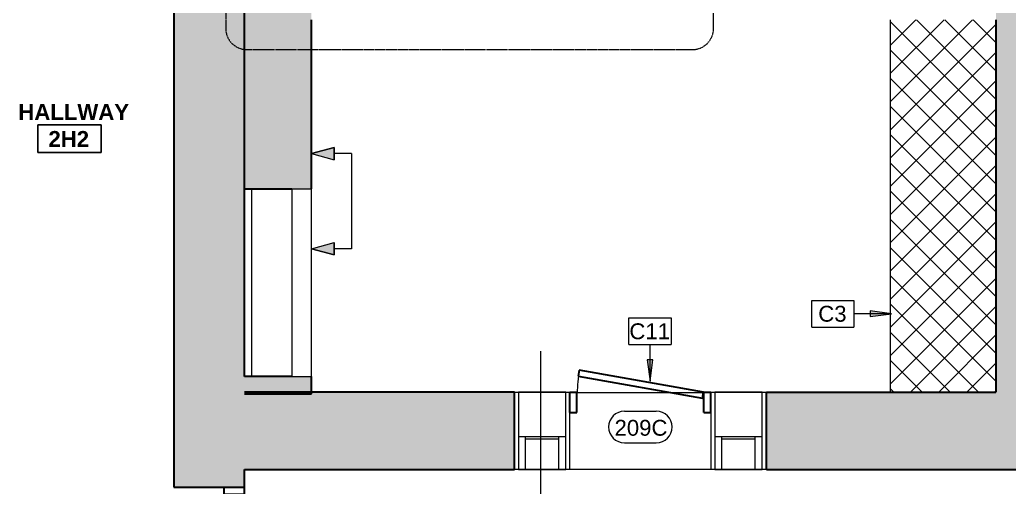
# Model space of a CAD drawing. Header units: inches. Extents: x -1176 to 1507, y -2587 to 978.
# Drawn here: x -633.8 to -353.1, y 79.5 to 212.2 of the extents above; entities that cross this region are included whole.
import ezdxf

# ---------------------------------------------------------------- set-up
doc = ezdxf.new("R2010")
doc.units = ezdxf.units.IN
doc.header["$MEASUREMENT"] = 0
doc.linetypes.add('Dash Dot 3_16_', pattern=[0.3125, 0.1875, -0.0625, 0, -0.0625])
for name, color, linetype, lineweight in [('A-ANNO-KEYN', 231, 'Continuous', 9), ('A-ANNO-NOTE', 131, 'Continuous', 9), ('A-ANNO-SYMB', 150, 'Continuous', 9), ('A-AREA-IDEN', 2, 'Continuous', 9), ('A-DETL-GENF', 92, 'Continuous', 9), ('A-DOOR', 31, 'Continuous', 18), ('A-DOOR-FRAM', 31, 'Continuous', 30), ('A-DOOR-IDEN', 31, 'Continuous', 9), ('A-FLOR', 192, 'Continuous', 18), ('A-GLAZ', 151, 'Continuous', 18), ('A-WALL', 113, 'Continuous', 18), ('A-WALL-PATT', 111, 'Continuous', 18), ('I-WALL', 2, 'Continuous', 18), ('Q-CASE', 31, 'Continuous', 9)]:
    doc.layers.add(name, color=color, linetype=linetype, lineweight=lineweight)
doc.styles.add('Arial', font='arial.ttf', dxfattribs={"height": 4.5})
doc.styles.add('Swis721 Lt BT', font='swissl.ttf', dxfattribs={"height": 4.5})
doc.styles.add('Swis721 Lt BT_B', font='', dxfattribs={"height": 4.5})
doc.styles.get('Swis721 Lt BT_B').set_extended_font_data('Swis721 Lt BT', bold=True)

# ---------------------------------------------------------------- blocks, each defined once
blk = doc.blocks.new('Single Flush - D2 3_ X 7_5_-8258464-2nd Floor Construction')
at = {"layer": 'A-DOOR', "color": 8, "lineweight": 30}
for p, q in [((-17.36, 17.22), (-17.67, 15.5)), ((17.91, 11), (-17.36, 17.22)), ((-17.67, 15.5), (17.6, 9.28)), ((17.6, 9.28), (17.91, 11))]:
    blk.add_line(p, q, dxfattribs=at)
at = {"layer": 'A-DOOR', "lineweight": 9}
blk.add_arc((17.91, 11), 35.81, 170, 180.5, dxfattribs=at)
at = {"layer": 'A-DOOR-FRAM', "color": 8}
for p, q in [((-20, 5.25), (-20, 11)), ((-20, 11), (-18, 11)), ((-18, 5.25), (-18, 11)), ((18, 5.25), (18, 11)), ((18, 11), (20, 11)), ((20, 5.25), (20, 11)), ((-20, 5.25), (-18, 5.25)), ((18, 5.25), (20, 5.25))]:
    blk.add_line(p, q, dxfattribs=at)
blk = doc.blocks.new('Sidelight_4927 - 400x2100mm-6975900-2nd Floor Construction')
at = {"layer": 'A-GLAZ'}
for p, q in [((5.91, 11), (-7.48, 11)), ((-7.48, 11), (-7.48, -11)), ((-5.51, 11), (-5.51, 1.7)), ((3.94, 11), (3.94, 1.7)), ((5.91, -11), (5.91, 11)), ((-7.48, 1.7), (5.91, 1.7)), ((3.94, 2.25), (-5.51, 2.25)), ((-7.48, -11), (5.91, -11))]:
    blk.add_line(p, q, dxfattribs=at)
blk = doc.blocks.new('Single Flush - D12 2_6_ X 8_-7610144-2nd Floor Construction')
at = {"layer": 'A-DOOR', "color": 8, "lineweight": 30}
for p, q in [((-7.41, -29.84), (13.67, -8.76)), ((14.91, -10), (-6.17, -31.08)), ((13.67, -8.76), (14.91, -10)), ((-6.17, -31.08), (-7.41, -29.84))]:
    blk.add_line(p, q, dxfattribs=at)
at = {"layer": 'A-DOOR', "lineweight": 9}
blk.add_arc((14.91, -10), 29.81, 179.5, 225, dxfattribs=at)
at = {"layer": 'A-DOOR-FRAM', "color": 8}
for p, q in [((-17, -4.25), (-17, -10)), ((-17, -4.25), (-15, -4.25)), ((-15, -4.25), (-15, -10)), ((15, -4.25), (15, -10)), ((15, -4.25), (17, -4.25)), ((17, -4.25), (17, -10)), ((-17, -10), (-15, -10)), ((15, -10), (17, -10))]:
    blk.add_line(p, q, dxfattribs=at)
blk = doc.blocks.new('Desk4 - Desk-7643888-2nd Floor Construction')
at = {"layer": 'Q-CASE'}
h = blk.add_hatch(dxfattribs=at)
h.set_pattern_fill('FP_44', color=256, style=0, pattern_type=2)
h.set_pattern_definition([(315, (2119.364, 107.008), (4.00647, 4.00647), []), (45, (2119.364, 107.008), (-4.00647, 4.00647), [])])
h.paths.add_polyline_path([(2225.83, 463.83), (2331.55, 463.83), (2331.55, 493.83), (2225.83, 493.83), (2225.83, 466.04)], flags=0)
blk.add_line((2331.55, 493.83), (2225.83, 493.83), dxfattribs=at)
blk = doc.blocks.new('Align Symbol - Adjustable-8204834-2nd Floor Construction')
at = {"layer": 'A-DETL-GENF'}
for p, q in [((0, 11.35), (0, 6.45)), ((0, 11.35), (27, 11.35)), ((27, 11.35), (27, 6.45))]:
    blk.add_line(p, q, dxfattribs=at)
blk = doc.blocks.new('Room Tag - Room Name and Number-3379422-2nd Floor Construction')
at = {"layer": 'A-AREA-IDEN'}
for p, q in [((-0.1881, -0.1636), (-0.1881, -0.0018)), ((-0.1881, -0.0018), (0.1869, -0.0018)), ((0.1869, -0.0018), (-0.1881, -0.0018)), ((-0.1881, -0.0018), (-0.1881, -0.1636)), ((0.1869, -0.0018), (0.1869, -0.1636)), ((0.1869, -0.1636), (0.1869, -0.0018)), ((0.1869, -0.1636), (-0.1881, -0.1636)), ((-0.1881, -0.1636), (0.1869, -0.1636))]:
    blk.add_line(p, q, dxfattribs=at)
blk = doc.blocks.new('Door Tag - Door Tag-41184-2nd Floor Construction')
at = {"layer": 'A-DOOR-IDEN'}
for p, q in [((-0.09375, 0.09375), (0.09375, 0.09375)), ((-0.09375, -0.09375), (0.09375, -0.09375))]:
    blk.add_line(p, q, dxfattribs=at)
for centre, start, end in [((-0.09375, 0), 90, 270), ((0.09375, 0), 270, 90)]:
    blk.add_arc(centre, 0.09375, start, end, dxfattribs=at)
blk = doc.blocks.new('Keynote Tag - Keynote Number - Boxed-135510-2nd Floor Construction')
at = {"layer": 'A-ANNO-KEYN'}
for p, q in [((-0.125, -0.0792), (-0.125, 0.0781)), ((-0.125, 0.0781), (0.125, 0.0781)), ((0.125, 0.0781), (0.125, -0.0792)), ((-0.125, -0.0792), (0.125, -0.0792))]:
    blk.add_line(p, q, dxfattribs=at)

msp = doc.modelspace()

# ---------------------------------------------------------------- hatches: boundary and pattern name
at = {"layer": 'A-ANNO-KEYN'}
for points in [[(-386.5, 128.72), (-392.5, 129.51), (-392.5, 127.93)], [(-454.96, 109.61), (-454.17, 115.61), (-455.75, 115.61)]]:
    msp.add_hatch(color=256, dxfattribs=at).paths.add_polyline_path(points, flags=0)
at = {"layer": 'A-ANNO-NOTE'}
for points in [[(-544.62, 172.46), (-544.62, 175.92), (-551.07, 174.19)], [(-544.62, 145.46), (-544.62, 148.92), (-551.07, 147.19)]]:
    msp.add_hatch(color=256, dxfattribs=at).paths.add_polyline_path(points, flags=0)
at = {"layer": 'A-WALL-PATT', "lineweight": 9}
h = msp.add_hatch(color=7, dxfattribs=at)
h.paths.add_polyline_path([(-570.07, 190.25), (-570.07, 304.93), (-590.07, 304.93), (-590.07, 190.25)], flags=0)
h.paths.add_polyline_path([(-590.07, 345.08), (-570.07, 345.08), (-570.07, 543.68), (-590.07, 543.68), (-590.07, 358.61)], flags=0)
h = msp.add_hatch(color=7, dxfattribs=at)
h.paths.add_polyline_path([(-344.82, 106.47), (-344.82, 307.08), (-356.82, 307.08), (-356.82, 106.47)], flags=0)
h.paths.add_polyline_path([(-344.82, 343.08), (-344.82, 543.68), (-356.82, 543.68), (-356.82, 343.08)], flags=0)
for points in [[(-566.8, 164.21), (-551.07, 164.21), (-551.07, 253.47), (-570.07, 253.47), (-570.07, 164.21)], [(-570.07, 106.47), (-570.07, 190.25), (-590.07, 190.25), (-590.07, 106.47)], [(-551.07, 105.94), (-551.07, 110.94), (-570.07, 110.94), (-570.07, 105.94), (-566.8, 105.94)]]:
    msp.add_hatch(color=7, dxfattribs=at).paths.add_polyline_path(points, flags=0)
h = msp.add_hatch(color=7, dxfattribs=at)
h.paths.add_polyline_path([(-590.07, 16.25), (-570.07, 16.25), (-570.07, 45.47), (-590.07, 45.47), (-590.07, 36.25)], flags=0)
h.paths.add_polyline_path([(-590.07, 79.47), (-570.07, 79.47), (-570.07, 106.47), (-590.07, 106.47)], flags=0)
at = {"layer": 'A-WALL-PATT'}
h = msp.add_hatch(color=250, dxfattribs=at)
h.paths.add_polyline_path([(-253.07, 84.47), (-136.38, 84.47), (-136.38, 106.47), (-253.07, 106.47), (-253.07, 96.47), (-317.07, 96.47), (-317.07, 106.47), (-421.98, 106.47), (-421.98, 84.47), (-317.07, 84.47), (-317.07, 95.47), (-253.07, 95.47)], flags=0)
h.paths.add_polyline_path([(-22.28, 84.47), (-22.28, 106.47), (-64.38, 106.47), (-64.38, 84.47), (-47.37, 84.47)], flags=0)
h.paths.add_polyline_path([(-493.47, 84.47), (-493.47, 106.47), (-570.07, 106.47), (-570.07, 84.47), (-566.8, 84.47)], flags=0)

# ---------------------------------------------------------------- linework, layer by layer
at = {"layer": 'A-ANNO-KEYN'}
for p, q in [((-386.5, 128.72), (-392.5, 129.51)), ((-392.5, 129.51), (-392.5, 127.93)), ((-392.74, 128.72), (-397.11, 128.72)), ((-386.5, 128.72), (-392.74, 128.72)), ((-392.5, 127.93), (-386.5, 128.72)), ((-454.96, 109.61), (-454.96, 119.97)), ((-454.17, 115.61), (-455.75, 115.61)), ((-455.75, 115.61), (-454.96, 109.61)), ((-454.96, 109.61), (-454.17, 115.61))]:
    msp.add_line(p, q, dxfattribs=at)
at = {"layer": 'A-ANNO-NOTE'}
for p, q in [((-544.62, 175.92), (-551.07, 174.19)), ((-551.07, 174.19), (-544.62, 175.92)), ((-551.07, 174.19), (-544.62, 172.46)), ((-551.07, 174.19), (-544.62, 172.46)), ((-544.62, 172.46), (-544.62, 175.92)), ((-544.62, 175.92), (-544.62, 172.46)), ((-551.07, 147.19), (-544.62, 148.92)), ((-551.07, 147.19), (-544.62, 148.92)), ((-544.62, 148.92), (-544.62, 145.46)), ((-544.62, 145.46), (-544.62, 148.92)), ((-544.62, 145.46), (-551.07, 147.19)), ((-551.07, 147.19), (-544.62, 145.46))]:
    msp.add_line(p, q, dxfattribs=at)
at = {"layer": 'A-ANNO-SYMB', "linetype": 'Dash Dot 3_16_'}
for p, q in [((-575.38, 305.72), (-575.38, 209.72)), ((-436.96, 209.72), (-436.96, 305.72)), ((-569.38, 203.72), (-442.96, 203.72))]:
    msp.add_line(p, q, dxfattribs=at)
for centre, start, end in [((-569.38, 209.72), 180, 270), ((-442.96, 209.72), 270, 0)]:
    msp.add_arc(centre, 6, start, end, dxfattribs=at)
at = {"layer": 'A-AREA-IDEN'}
msp.add_line((-486.05, 118.14), (-486.05, 77.04), dxfattribs=at)
at = {"layer": 'A-FLOR'}
for p, q in [((-568.07, 164.21), (-568.07, 110.94)), ((-477.72, 106.32), (-437.72, 106.32)), ((-437.72, 84.47), (-477.72, 84.47))]:
    msp.add_line(p, q, dxfattribs=at)
at = {"layer": 'A-WALL', "color": 8, "lineweight": 30}
for p, q in [((-590.07, 304.93), (-590.07, 79.47)), ((-570.07, 110.94), (-570.07, 297.62)), ((-551.07, 164.21), (-551.07, 212.19)), ((-356.82, 212.19), (-356.82, 106.47)), ((-570.07, 164.21), (-556.57, 164.21)), ((-493.47, 106.47), (-570.07, 106.47)), ((-493.47, 84.47), (-493.47, 106.47)), ((-421.98, 84.47), (-421.98, 106.47)), ((-421.98, 106.47), (-356.82, 106.47)), ((-570.07, 84.47), (-493.47, 84.47)), ((-570.07, 79.47), (-570.07, 84.47)), ((-421.98, 84.47), (-317.07, 84.47)), ((-590.07, 79.47), (-570.07, 79.47))]:
    msp.add_line(p, q, dxfattribs=at)
at = {"layer": 'A-WALL', "color": 55}
msp.add_line((-556.57, 164.21), (-551.07, 164.21), dxfattribs=at)
at = {"layer": 'A-WALL'}
msp.add_line((-556.57, 110.94), (-551.07, 110.94), dxfattribs=at)
at = {"layer": 'A-WALL', "lineweight": 9}
for p, q in [((-493.47, 106.47), (-477.72, 106.47)), ((-477.72, 84.47), (-477.72, 106.47)), ((-437.72, 106.47), (-437.72, 84.47)), ((-437.72, 106.47), (-421.98, 106.47)), ((-477.72, 84.47), (-493.47, 84.47)), ((-421.98, 84.47), (-437.72, 84.47))]:
    msp.add_line(p, q, dxfattribs=at)
at = {"layer": 'I-WALL'}
for p, q in [((-556.57, 164.21), (-556.57, 110.94)), ((-551.07, 110.94), (-551.07, 164.21))]:
    msp.add_line(p, q, dxfattribs=at)
at = {"layer": 'I-WALL', "color": 8, "lineweight": 30}
for p, q in [((-556.57, 110.94), (-570.07, 110.94)), ((-551.07, 105.94), (-551.07, 110.94)), ((-570.07, 105.94), (-551.07, 105.94))]:
    msp.add_line(p, q, dxfattribs=at)

# ---------------------------------------------------------------- block references
at = {"layer": 'A-ANNO-KEYN', "xscale": 47.99999999999997, "yscale": 47.99999999999997, "zscale": 47.99999999999997}
for p in [(-403.11, 128.75), (-454.96, 123.77)]:
    msp.add_blockref('Keynote Tag - Keynote Number - Boxed-135510-2nd Floor Construction', p, dxfattribs=at)
at = {"layer": 'A-AREA-IDEN', "xscale": 47.99999999999997, "yscale": 47.99999999999997, "zscale": 47.99999999999997}
msp.add_blockref('Room Tag - Room Name and Number-3379422-2nd Floor Construction', (-619.67, 182.4), dxfattribs=at)
at = {"layer": 'A-DETL-GENF', "rotation": 269.9999999999998}
msp.add_blockref('Align Symbol - Adjustable-8204834-2nd Floor Construction', (-551.07, 174.19), dxfattribs=at)
at = {"layer": 'A-DOOR'}
msp.add_blockref('Single Flush - D2 3_ X 7_5_-8258464-2nd Floor Construction', (-457.72, 95.47), dxfattribs=at)
at = {"layer": 'A-DOOR', "rotation": 89.99999999999993}
msp.add_blockref('Single Flush - D12 2_6_ X 8_-7610144-2nd Floor Construction', (-580.07, 62.47), dxfattribs=at)
at = {"layer": 'A-DOOR-IDEN', "xscale": 47.99999999999997, "yscale": 47.99999999999997, "zscale": 47.99999999999997}
msp.add_blockref('Door Tag - Door Tag-41184-2nd Floor Construction', (-457.72, 96.58), dxfattribs=at)
at = {"layer": 'A-GLAZ', "rotation": 180}
for p in [(-486.39, 95.47), (-430.64, 95.47)]:
    msp.add_blockref('Sidelight_4927 - 400x2100mm-6975900-2nd Floor Construction', p, dxfattribs=at)
at = {"layer": 'Q-CASE', "rotation": 90.00000000000006}
msp.add_blockref('Desk4 - Desk-7643888-2nd Floor Construction', (107.01, -2119.36), dxfattribs=at)

# ---------------------------------------------------------------- texts
at = {"layer": 'A-ANNO-KEYN', "char_height": 4.5, "attachment_point": 1, "style": 'Arial'}
for s, insert, width in [('C3', (-407.25, 130.97), 9.8475), ('C11', (-460.85, 126), 14.0895)]:
    msp.add_mtext(s, dxfattribs=dict(at, insert=insert, width=width))
at = {"layer": 'A-AREA-IDEN', "char_height": 4.5, "attachment_point": 1, "style": 'Swis721 Lt BT_B'}
for s, insert, width in [('HALLWAY', (-634.22, 188.26), 35.148), ('2H2', (-625.68, 180.6), 14.0895)]:
    msp.add_mtext(s, dxfattribs=dict(at, insert=insert, width=width))
at = {"layer": 'A-DOOR-IDEN', "insert": (-465.06, 98.59), "char_height": 4.5, "width": 17.574, "attachment_point": 1, "style": 'Swis721 Lt BT'}
msp.add_mtext('209C', dxfattribs=at)

doc.saveas('drawing.dxf')
